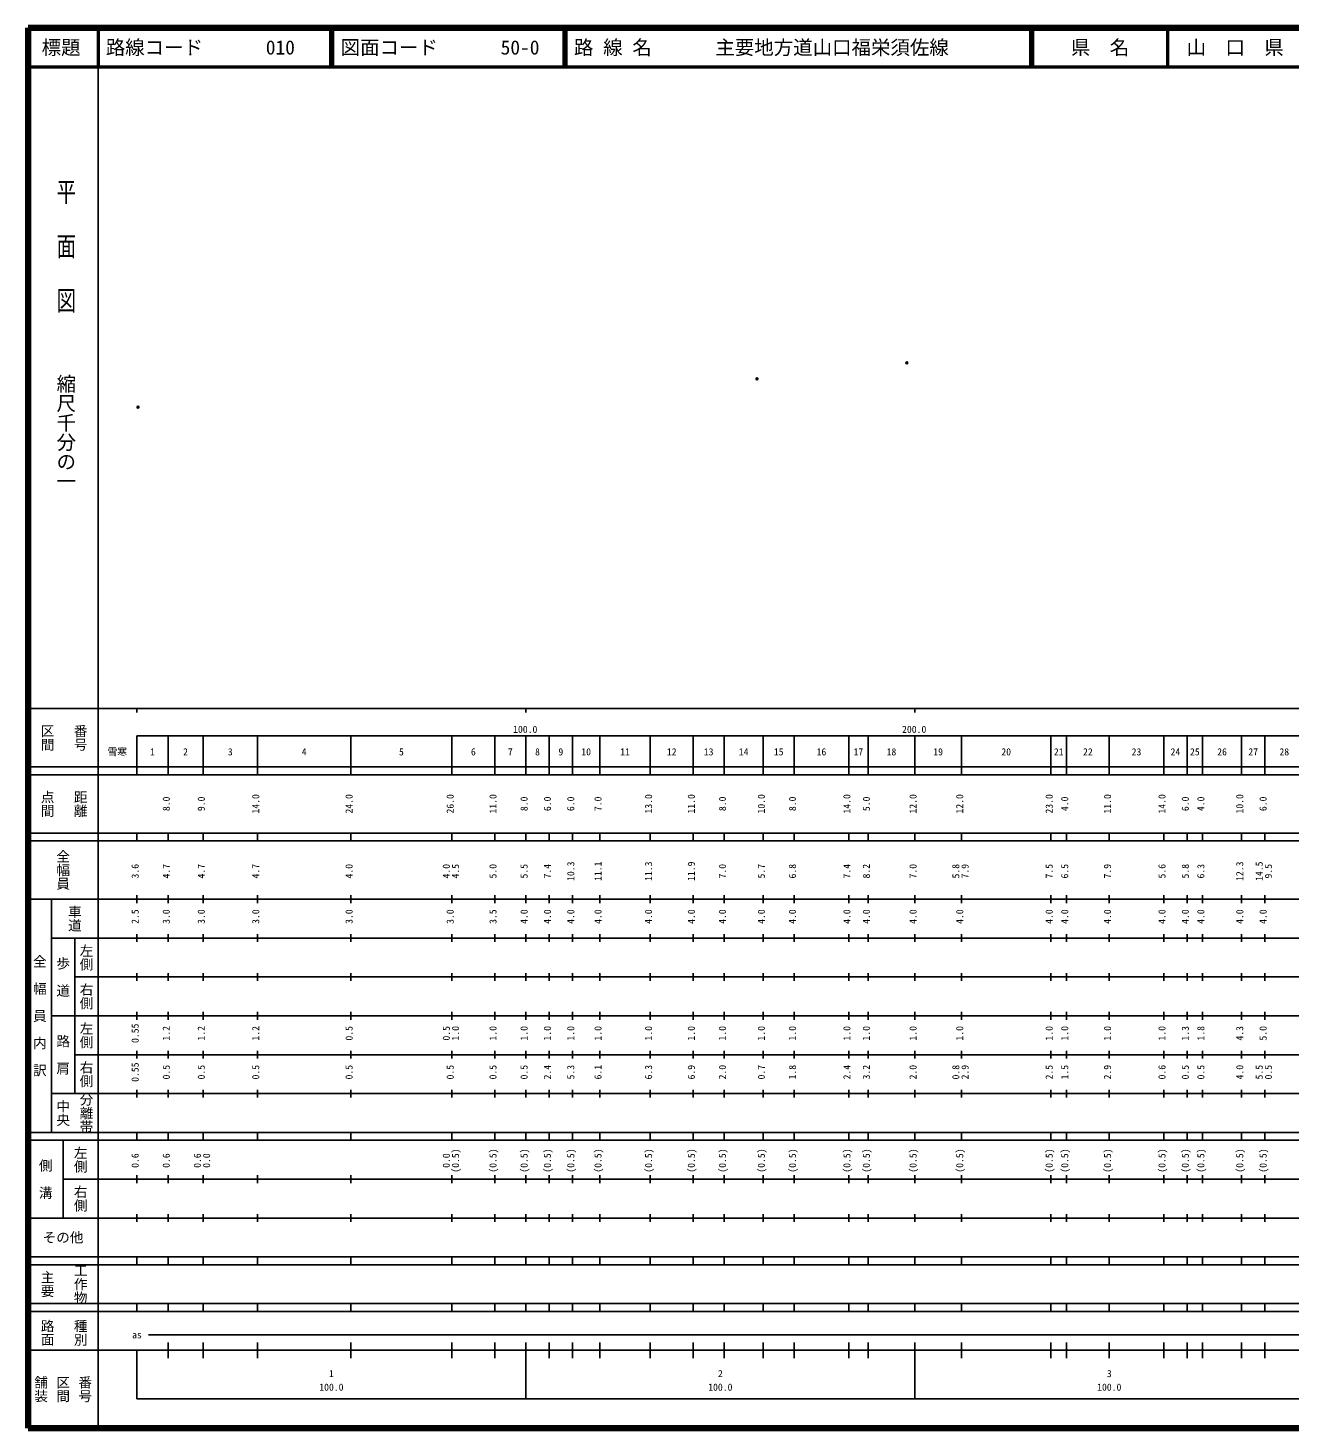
# Model space of a CAD drawing. Units: millimetres on the paper. Extents: x 40 to 680, y 20 to 380.
# Drawn here: x 40 to 364.5, y 20 to 380 of the extents above; entities that cross this region are included whole.
import ezdxf
from ezdxf.enums import TextEntityAlignment as Align

# ---------------------------------------------------------------- set-up
doc = ezdxf.new("R2010")
doc.units = ezdxf.units.MM
doc.header["$PDMODE"] = 32
doc.header["$PDSIZE"] = 0.5
doc.layers.add('M-OTRS', color=6, linetype='Continuous')
doc.layers.add('M-TTL-TXT', color=7, linetype='Continuous')
for name, color, linetype, lineweight in [('M-TTL', 2, 'Continuous', 140), ('M-TTL-BAND', 7, 'Continuous', 25), ('M-TTL-LINE', 7, 'Continuous', 50)]:
    doc.layers.add(name, color=color, linetype=linetype, lineweight=lineweight)
doc.styles.add('@ＭＳ ゴシック', font='')
doc.styles.add('ＭＳ ゴシック', font='')
doc.styles.get('@ＭＳ ゴシック').set_extended_font_data('@MS Gothic')
doc.styles.get('ＭＳ ゴシック').set_extended_font_data('MS Gothic')

msp = doc.modelspace()

# ---------------------------------------------------------------- linework, layer by layer
at = {"layer": 'M-OTRS'}
for p in [(265.986, 293.878), (227.426, 289.781), (68.276, 282.481)]:
    msp.add_point(p, dxfattribs=at)
at = {"layer": 'M-TTL'}
for p, q in [((40, 380), (40, 20)), ((680, 380), (40, 380)), ((40, 20), (680, 20))]:
    msp.add_line(p, q, dxfattribs=at)
at = {"layer": 'M-TTL-BAND'}
for p, q in [((58, 370), (58, 20)), ((40, 205), (579, 205)), ((68, 205), (68, 204)), ((168, 205), (168, 204)), ((268, 205), (268, 204)), ((68, 198), (579, 198)), ((68, 198), (68, 188)), ((76, 188), (76, 198)), ((85, 188), (85, 198)), ((99, 188), (99, 198)), ((123, 188), (123, 198)), ((149, 188), (149, 198)), ((160, 188), (160, 198)), ((168, 188), (168, 198)), ((174, 188), (174, 198)), ((180, 188), (180, 198)), ((187, 188), (187, 198)), ((200, 188), (200, 198)), ((211, 188), (211, 198)), ((219, 188), (219, 198)), ((229, 188), (229, 198)), ((237, 188), (237, 198)), ((251, 188), (251, 198)), ((256, 188), (256, 198)), ((268, 188), (268, 198)), ((280, 188), (280, 198)), ((303, 188), (303, 198)), ((307, 188), (307, 198)), ((318, 188), (318, 198)), ((332, 188), (332, 198)), ((338, 188), (338, 198)), ((342, 188), (342, 198)), ((352, 188), (352, 198)), ((358, 188), (358, 198)), ((40, 190), (579, 190)), ((40, 188), (579, 188)), ((40, 173), (579, 173)), ((68, 171), (68, 173)), ((76, 171), (76, 173)), ((85, 171), (85, 173)), ((99, 171), (99, 173)), ((123, 171), (123, 173)), ((149, 171), (149, 173)), ((160, 171), (160, 173)), ((168, 171), (168, 173)), ((174, 171), (174, 173)), ((180, 171), (180, 173)), ((187, 171), (187, 173)), ((200, 171), (200, 173)), ((211, 171), (211, 173)), ((219, 171), (219, 173)), ((229, 171), (229, 173)), ((237, 171), (237, 173)), ((251, 171), (251, 173)), ((256, 171), (256, 173)), ((268, 171), (268, 173)), ((280, 171), (280, 173)), ((303, 171), (303, 173)), ((307, 171), (307, 173)), ((318, 171), (318, 173)), ((332, 171), (332, 173)), ((338, 171), (338, 173)), ((342, 171), (342, 173)), ((352, 171), (352, 173)), ((358, 171), (358, 173)), ((40, 171), (579, 171)), ((40, 156), (579, 156)), ((46, 96), (46, 156)), ((68, 155), (68, 157)), ((76, 155), (76, 157)), ((85, 155), (85, 157)), ((99, 155), (99, 157)), ((123, 155), (123, 157)), ((149, 155), (149, 157)), ((160, 155), (160, 157)), ((168, 155), (168, 157)), ((174, 155), (174, 157)), ((180, 155), (180, 157)), ((187, 155), (187, 157)), ((200, 155), (200, 157)), ((211, 155), (211, 157)), ((219, 155), (219, 157)), ((229, 155), (229, 157)), ((237, 155), (237, 157)), ((251, 155), (251, 157)), ((256, 155), (256, 157)), ((268, 155), (268, 157)), ((280, 155), (280, 157)), ((303, 155), (303, 157)), ((307, 155), (307, 157)), ((318, 155), (318, 157)), ((332, 155), (332, 157)), ((338, 155), (338, 157)), ((342, 155), (342, 157)), ((352, 155), (352, 157)), ((358, 155), (358, 157)), ((46, 146), (579, 146)), ((52, 146), (52, 106)), ((68, 145), (68, 147)), ((76, 145), (76, 147)), ((85, 145), (85, 147)), ((99, 145), (99, 147)), ((123, 145), (123, 147)), ((149, 145), (149, 147)), ((160, 145), (160, 147)), ((168, 145), (168, 147)), ((174, 145), (174, 147)), ((180, 145), (180, 147)), ((187, 145), (187, 147)), ((200, 145), (200, 147)), ((211, 145), (211, 147)), ((219, 145), (219, 147)), ((229, 145), (229, 147)), ((237, 145), (237, 147)), ((251, 145), (251, 147)), ((256, 145), (256, 147)), ((268, 145), (268, 147)), ((280, 145), (280, 147)), ((303, 145), (303, 147)), ((307, 145), (307, 147)), ((318, 145), (318, 147)), ((332, 145), (332, 147)), ((338, 145), (338, 147)), ((342, 145), (342, 147)), ((352, 145), (352, 147)), ((358, 145), (358, 147)), ((68, 135), (68, 137)), ((76, 135), (76, 137)), ((85, 135), (85, 137)), ((99, 135), (99, 137)), ((123, 135), (123, 137)), ((149, 135), (149, 137)), ((160, 135), (160, 137)), ((168, 135), (168, 137)), ((174, 135), (174, 137)), ((180, 135), (180, 137)), ((187, 135), (187, 137)), ((200, 135), (200, 137)), ((211, 135), (211, 137)), ((219, 135), (219, 137)), ((229, 135), (229, 137)), ((237, 135), (237, 137)), ((251, 135), (251, 137)), ((256, 135), (256, 137)), ((268, 135), (268, 137)), ((280, 135), (280, 137)), ((303, 135), (303, 137)), ((307, 135), (307, 137)), ((318, 135), (318, 137)), ((332, 135), (332, 137)), ((338, 135), (338, 137)), ((342, 135), (342, 137)), ((352, 135), (352, 137)), ((358, 135), (358, 137)), ((52, 136), (579, 136)), ((46, 126), (579, 126)), ((68, 125), (68, 127)), ((76, 125), (76, 127)), ((85, 125), (85, 127)), ((99, 125), (99, 127)), ((123, 125), (123, 127)), ((149, 125), (149, 127)), ((160, 125), (160, 127)), ((168, 125), (168, 127)), ((174, 125), (174, 127)), ((180, 125), (180, 127)), ((187, 125), (187, 127)), ((200, 125), (200, 127)), ((211, 125), (211, 127)), ((219, 125), (219, 127)), ((229, 125), (229, 127)), ((237, 125), (237, 127)), ((251, 125), (251, 127)), ((256, 125), (256, 127)), ((268, 125), (268, 127)), ((280, 125), (280, 127)), ((303, 125), (303, 127)), ((307, 125), (307, 127)), ((318, 125), (318, 127)), ((332, 125), (332, 127)), ((338, 125), (338, 127)), ((342, 125), (342, 127)), ((352, 125), (352, 127)), ((358, 125), (358, 127)), ((52, 116), (579, 116)), ((68, 115), (68, 117)), ((76, 115), (76, 117)), ((85, 115), (85, 117)), ((99, 115), (99, 117)), ((123, 115), (123, 117)), ((149, 115), (149, 117)), ((160, 115), (160, 117)), ((168, 115), (168, 117)), ((174, 115), (174, 117)), ((180, 115), (180, 117)), ((187, 115), (187, 117)), ((200, 115), (200, 117)), ((211, 115), (211, 117)), ((219, 115), (219, 117)), ((229, 115), (229, 117)), ((237, 115), (237, 117)), ((251, 115), (251, 117)), ((256, 115), (256, 117)), ((268, 115), (268, 117)), ((280, 115), (280, 117)), ((303, 115), (303, 117)), ((307, 115), (307, 117)), ((318, 115), (318, 117)), ((332, 115), (332, 117)), ((338, 115), (338, 117)), ((342, 115), (342, 117)), ((352, 115), (352, 117)), ((358, 115), (358, 117)), ((46, 106), (579, 106)), ((68, 105), (68, 107)), ((76, 105), (76, 107)), ((85, 105), (85, 107)), ((99, 105), (99, 107)), ((123, 105), (123, 107)), ((149, 105), (149, 107)), ((160, 105), (160, 107)), ((168, 105), (168, 107)), ((174, 105), (174, 107)), ((180, 105), (180, 107)), ((187, 105), (187, 107)), ((200, 105), (200, 107)), ((211, 105), (211, 107)), ((219, 105), (219, 107)), ((229, 105), (229, 107)), ((237, 105), (237, 107)), ((251, 105), (251, 107)), ((256, 105), (256, 107)), ((268, 105), (268, 107)), ((280, 105), (280, 107)), ((303, 105), (303, 107)), ((307, 105), (307, 107)), ((318, 105), (318, 107)), ((332, 105), (332, 107)), ((338, 105), (338, 107)), ((342, 105), (342, 107)), ((352, 105), (352, 107)), ((358, 105), (358, 107)), ((40, 96), (579, 96)), ((40, 94), (579, 94)), ((49, 94), (49, 74)), ((68, 94), (68, 96)), ((76, 94), (76, 96)), ((85, 94), (85, 96)), ((99, 94), (99, 96)), ((123, 94), (123, 96)), ((149, 94), (149, 96)), ((160, 94), (160, 96)), ((168, 94), (168, 96)), ((174, 94), (174, 96)), ((180, 94), (180, 96)), ((187, 94), (187, 96)), ((200, 94), (200, 96)), ((211, 94), (211, 96)), ((219, 94), (219, 96)), ((229, 94), (229, 96)), ((237, 94), (237, 96)), ((251, 94), (251, 96)), ((256, 94), (256, 96)), ((268, 94), (268, 96)), ((280, 94), (280, 96)), ((303, 94), (303, 96)), ((307, 94), (307, 96)), ((318, 94), (318, 96)), ((332, 94), (332, 96)), ((338, 94), (338, 96)), ((342, 94), (342, 96)), ((352, 94), (352, 96)), ((358, 94), (358, 96)), ((49, 84), (579, 84)), ((68, 83), (68, 85)), ((76, 83), (76, 85)), ((85, 83), (85, 85)), ((99, 83), (99, 85)), ((123, 83), (123, 85)), ((149, 83), (149, 85)), ((160, 83), (160, 85)), ((168, 83), (168, 85)), ((174, 83), (174, 85)), ((180, 83), (180, 85)), ((187, 83), (187, 85)), ((200, 83), (200, 85)), ((211, 83), (211, 85)), ((219, 83), (219, 85)), ((229, 83), (229, 85)), ((237, 83), (237, 85)), ((251, 83), (251, 85)), ((256, 83), (256, 85)), ((268, 83), (268, 85)), ((280, 83), (280, 85)), ((303, 83), (303, 85)), ((307, 83), (307, 85)), ((318, 83), (318, 85)), ((332, 83), (332, 85)), ((338, 83), (338, 85)), ((342, 83), (342, 85)), ((352, 83), (352, 85)), ((358, 83), (358, 85)), ((40, 74), (579, 74)), ((68, 73), (68, 75)), ((76, 73), (76, 75)), ((85, 73), (85, 75)), ((99, 73), (99, 75)), ((123, 73), (123, 75)), ((149, 73), (149, 75)), ((160, 73), (160, 75)), ((168, 73), (168, 75)), ((174, 73), (174, 75)), ((180, 73), (180, 75)), ((187, 73), (187, 75)), ((200, 73), (200, 75)), ((211, 73), (211, 75)), ((219, 73), (219, 75)), ((229, 73), (229, 75)), ((237, 73), (237, 75)), ((251, 73), (251, 75)), ((256, 73), (256, 75)), ((268, 73), (268, 75)), ((280, 73), (280, 75)), ((303, 73), (303, 75)), ((307, 73), (307, 75)), ((318, 73), (318, 75)), ((332, 73), (332, 75)), ((338, 73), (338, 75)), ((342, 73), (342, 75)), ((352, 73), (352, 75)), ((358, 73), (358, 75)), ((40, 64), (579, 64)), ((40, 62), (579, 62)), ((68, 62), (68, 64)), ((76, 62), (76, 64)), ((85, 62), (85, 64)), ((99, 62), (99, 64)), ((123, 62), (123, 64)), ((149, 62), (149, 64)), ((160, 62), (160, 64)), ((168, 62), (168, 64)), ((174, 62), (174, 64)), ((180, 62), (180, 64)), ((187, 62), (187, 64)), ((200, 62), (200, 64)), ((211, 62), (211, 64)), ((219, 62), (219, 64)), ((229, 62), (229, 64)), ((237, 62), (237, 64)), ((251, 62), (251, 64)), ((256, 62), (256, 64)), ((268, 62), (268, 64)), ((280, 62), (280, 64)), ((303, 62), (303, 64)), ((307, 62), (307, 64)), ((318, 62), (318, 64)), ((332, 62), (332, 64)), ((338, 62), (338, 64)), ((342, 62), (342, 64)), ((352, 62), (352, 64)), ((358, 62), (358, 64)), ((40, 52), (579, 52)), ((68, 50), (68, 52)), ((76, 50), (76, 52)), ((85, 50), (85, 52)), ((99, 50), (99, 52)), ((123, 50), (123, 52)), ((149, 50), (149, 52)), ((160, 50), (160, 52)), ((168, 50), (168, 52)), ((174, 50), (174, 52)), ((180, 50), (180, 52)), ((187, 50), (187, 52)), ((200, 50), (200, 52)), ((211, 50), (211, 52)), ((219, 50), (219, 52)), ((229, 50), (229, 52)), ((237, 50), (237, 52)), ((251, 50), (251, 52)), ((256, 50), (256, 52)), ((268, 50), (268, 52)), ((280, 50), (280, 52)), ((303, 50), (303, 52)), ((307, 50), (307, 52)), ((318, 50), (318, 52)), ((332, 50), (332, 52)), ((338, 50), (338, 52)), ((342, 50), (342, 52)), ((352, 50), (352, 52)), ((358, 50), (358, 52)), ((40, 50), (579, 50)), ((71, 44), (555, 44)), ((40, 40), (579, 40)), ((68, 40), (68, 27.5)), ((76, 38), (76, 42)), ((85, 38), (85, 42)), ((99, 38), (99, 42)), ((123, 38), (123, 42)), ((149, 38), (149, 42)), ((160, 38), (160, 42)), ((168, 27.5), (168, 42)), ((174, 38), (174, 42)), ((180, 38), (180, 42)), ((187, 38), (187, 42)), ((200, 38), (200, 42)), ((211, 38), (211, 42)), ((219, 38), (219, 42)), ((229, 38), (229, 42)), ((237, 38), (237, 42)), ((251, 38), (251, 42)), ((256, 38), (256, 42)), ((268, 27.5), (268, 42)), ((280, 38), (280, 42)), ((303, 38), (303, 42)), ((307, 38), (307, 42)), ((318, 38), (318, 42)), ((332, 38), (332, 42)), ((338, 38), (338, 42)), ((342, 38), (342, 42)), ((352, 38), (352, 42)), ((358, 38), (358, 42)), ((68, 27.5), (579, 27.5))]:
    msp.add_line(p, q, dxfattribs=at)
at = {"layer": 'M-TTL-LINE'}
for p, q in [((58, 380), (58, 370)), ((117.75, 380), (117.75, 370)), ((118.25, 380), (118.25, 370)), ((177.75, 380), (177.75, 370)), ((178.25, 380), (178.25, 370)), ((297.75, 380), (297.75, 370)), ((298.25, 380), (298.25, 370)), ((333, 380), (333, 370)), ((40, 370), (680, 370))]:
    msp.add_line(p, q, dxfattribs=at)

# ---------------------------------------------------------------- texts
at = {"layer": 'M-TTL-BAND', "style": '@ＭＳ ゴシック', "width": 1.4}
msp.add_text('平  面  図', height=3.666, rotation=270, dxfattribs=at).set_placement((49.777, 306.475), align=Align.MIDDLE_RIGHT)
at = {"layer": 'M-TTL-BAND', "style": '@ＭＳ ゴシック'}
msp.add_text('縮尺千分の一', height=3.666, rotation=270, dxfattribs=at).set_placement((49.777, 261.03), align=Align.MIDDLE_RIGHT)
for s, p in [('区間', (45, 197.5)), ('番号', (53.5, 197.5)), ('点間', (45, 180.5)), ('距離', (53.5, 180.5)), ('全幅員', (49, 163.5)), ('車道', (52, 151)), ('左側', (55, 141)), ('全\u3000幅\u3000員\u3000内\u3000訳', (43, 126)), ('歩\u3000道', (49, 136)), ('右側', (55, 131)), ('左側', (55, 121)), ('路\u3000肩', (49, 116)), ('右側', (55, 111)), ('分離帯', (55, 101)), ('中央', (49, 101)), ('左側', (53.5, 89)), ('側\u3000溝', (44.5, 84)), ('右側', (53.5, 79)), ('工作物', (53.5, 57)), ('主要', (45, 57)), ('路面', (45, 44.5)), ('種別', (53.5, 44.5)), ('舗装', (43.333, 30)), ('区間', (49, 30)), ('番号', (54.667, 30))]:
    msp.add_text(s, height=2.566, rotation=270, dxfattribs=at).set_placement(p, align=Align.MIDDLE_CENTER)
at = {"layer": 'M-TTL-BAND', "style": 'ＭＳ ゴシック'}
for s, p in [('100.0', (167.844, 198.195)), ('200.0', (267.844, 198.195)), ('雪寒', (62.941, 192.405)), ('1', (72, 192.405)), ('2', (80.5, 192.405)), ('3', (92, 192.405)), ('4', (111, 192.405)), ('5', (136, 192.405)), ('6', (154.5, 192.405)), ('7', (164, 192.405)), ('8', (171, 192.405)), ('9', (177, 192.405)), ('10', (183.5, 192.405)), ('11', (193.5, 192.405)), ('12', (205.5, 192.405)), ('13', (215, 192.405)), ('14', (224, 192.405)), ('15', (233, 192.405)), ('16', (244, 192.405)), ('17', (253.5, 192.405)), ('18', (262, 192.405)), ('19', (274, 192.405)), ('20', (291.5, 192.405)), ('21', (305, 192.405)), ('22', (312.5, 192.405)), ('23', (325, 192.405)), ('24', (335, 192.405)), ('25', (340, 192.405)), ('26', (347, 192.405)), ('27', (355, 192.405)), ('28', (363, 192.405)), ('as', (68, 42.5)), ('1', (118, 32.523)), ('2', (218, 32.523)), ('3', (318, 32.523)), ('100.0', (118, 29.033)), ('100.0', (218, 29.033)), ('100.0', (318, 29.033))]:
    msp.add_text(s, height=1.833, dxfattribs=at).set_placement(p, align=Align.BOTTOM_CENTER)
for s, p in [('8.0', (77, 180.5)), ('9.0', (86, 180.5)), ('14.0', (100, 180.5)), ('24.0', (124, 180.5)), ('26.0', (150, 180.5)), ('11.0', (161, 180.5)), ('8.0', (169, 180.5)), ('6.0', (175, 180.5)), ('6.0', (181, 180.5)), ('7.0', (188, 180.5)), ('13.0', (201, 180.5)), ('11.0', (212, 180.5)), ('8.0', (220, 180.5)), ('10.0', (230, 180.5)), ('8.0', (238, 180.5)), ('14.0', (252, 180.5)), ('5.0', (257, 180.5)), ('12.0', (269, 180.5)), ('12.0', (281, 180.5)), ('23.0', (304, 180.5)), ('4.0', (308, 180.5)), ('11.0', (319, 180.5)), ('14.0', (333, 180.5)), ('6.0', (339, 180.5)), ('4.0', (343, 180.5)), ('10.0', (353, 180.5)), ('6.0', (359, 180.5)), ('3.6', (69, 163.174)), ('4.7', (77, 163.174)), ('4.7', (86, 163.174)), ('4.7', (100, 163.174)), ('4.0', (124, 163.174)), ('4.0', (149, 163.174)), ('4.5', (151.37, 163.174)), ('5.0', (161, 163.174)), ('5.5', (169, 163.174)), ('7.4', (175, 163.174)), ('10.3', (181, 163.174)), ('11.1', (188, 163.174)), ('11.3', (201, 163.174)), ('11.9', (212, 163.174)), ('7.0', (220, 163.174)), ('5.7', (230, 163.174)), ('6.8', (238, 163.174)), ('7.4', (252, 163.174)), ('8.2', (257, 163.174)), ('7.0', (269, 163.174)), ('5.8', (280, 163.174)), ('7.9', (282.37, 163.174)), ('7.5', (304, 163.174)), ('6.5', (308, 163.174)), ('7.9', (319, 163.174)), ('5.6', (333, 163.174)), ('5.8', (339, 163.174)), ('6.3', (343, 163.174)), ('12.3', (353, 163.174)), ('14.5', (358, 163.174)), ('9.5', (360.37, 163.174)), ('2.5', (69, 151.5)), ('3.0', (77, 151.5)), ('3.0', (86, 151.5)), ('3.0', (100, 151.5)), ('3.0', (124, 151.5)), ('3.0', (150, 151.5)), ('3.5', (161, 151.5)), ('4.0', (169, 151.5)), ('4.0', (175, 151.5)), ('4.0', (181, 151.5)), ('4.0', (188, 151.5)), ('4.0', (201, 151.5)), ('4.0', (212, 151.5)), ('4.0', (220, 151.5)), ('4.0', (230, 151.5)), ('4.0', (238, 151.5)), ('4.0', (252, 151.5)), ('4.0', (257, 151.5)), ('4.0', (269, 151.5)), ('4.0', (281, 151.5)), ('4.0', (304, 151.5)), ('4.0', (308, 151.5)), ('4.0', (319, 151.5)), ('4.0', (333, 151.5)), ('4.0', (339, 151.5)), ('4.0', (343, 151.5)), ('4.0', (353, 151.5)), ('4.0', (359, 151.5)), ('0.55', (69, 121.5)), ('1.2', (77, 121.5)), ('1.2', (86, 121.5)), ('1.2', (100, 121.5)), ('0.5', (124, 121.5)), ('0.5', (149, 121.5)), ('1.0', (151.37, 121.5)), ('1.0', (161, 121.5)), ('1.0', (169, 121.5)), ('1.0', (175, 121.5)), ('1.0', (181, 121.5)), ('1.0', (188, 121.5)), ('1.0', (201, 121.5)), ('1.0', (212, 121.5)), ('1.0', (220, 121.5)), ('1.0', (230, 121.5)), ('1.0', (238, 121.5)), ('1.0', (252, 121.5)), ('1.0', (257, 121.5)), ('1.0', (269, 121.5)), ('1.0', (281, 121.5)), ('1.0', (304, 121.5)), ('1.0', (308, 121.5)), ('1.0', (319, 121.5)), ('1.0', (333, 121.5)), ('1.3', (339, 121.5)), ('1.8', (343, 121.5)), ('4.3', (353, 121.5)), ('5.0', (359, 121.5)), ('0.55', (69, 111.5)), ('0.5', (77, 111.5)), ('0.5', (86, 111.5)), ('0.5', (100, 111.5)), ('0.5', (124, 111.5)), ('0.5', (150, 111.5)), ('0.5', (161, 111.5)), ('0.5', (169, 111.5)), ('2.4', (175, 111.5)), ('5.3', (181, 111.5)), ('6.1', (188, 111.5)), ('6.3', (201, 111.5)), ('6.9', (212, 111.5)), ('2.0', (220, 111.5)), ('0.7', (230, 111.5)), ('1.8', (238, 111.5)), ('2.4', (252, 111.5)), ('3.2', (257, 111.5)), ('2.0', (269, 111.5)), ('0.8', (280, 111.5)), ('2.9', (282.37, 111.5)), ('2.5', (304, 111.5)), ('1.5', (308, 111.5)), ('2.9', (319, 111.5)), ('0.6', (333, 111.5)), ('0.5', (339, 111.5)), ('0.5', (343, 111.5)), ('4.0', (353, 111.5)), ('5.5', (358, 111.5)), ('0.5', (360.37, 111.5)), ('0.6', (69, 88.764)), ('0.6', (77, 88.764)), ('0.6', (85, 88.764)), ('0.0', (87.37, 88.764)), ('0.0', (149, 88.764)), ('(0.5)', (151.37, 88.764)), ('(0.5)', (161, 88.764)), ('(0.5)', (169, 88.764)), ('(0.5)', (175, 88.764)), ('(0.5)', (181, 88.764)), ('(0.5)', (188, 88.764)), ('(0.5)', (201, 88.764)), ('(0.5)', (212, 88.764)), ('(0.5)', (220, 88.764)), ('(0.5)', (230, 88.764)), ('(0.5)', (238, 88.764)), ('(0.5)', (252, 88.764)), ('(0.5)', (257, 88.764)), ('(0.5)', (269, 88.764)), ('(0.5)', (281, 88.764)), ('(0.5)', (304, 88.764)), ('(0.5)', (308, 88.764)), ('(0.5)', (319, 88.764)), ('(0.5)', (333, 88.764)), ('(0.5)', (339, 88.764)), ('(0.5)', (343, 88.764)), ('(0.5)', (353, 88.764)), ('(0.5)', (359, 88.764))]:
    msp.add_text(s, height=1.833, rotation=90, dxfattribs=at).set_placement(p, align=Align.BOTTOM_CENTER)
msp.add_text('その他', height=2.566, dxfattribs=at).set_placement((49, 69), align=Align.MIDDLE_CENTER)
at = {"layer": 'M-TTL-TXT', "style": 'ＭＳ ゴシック'}
for s, p in [('標題', (48.5, 375)), ('県\u3000名', (315.625, 375)), ('山\u3000口\u3000県', (350.375, 375))]:
    msp.add_text(s, height=3.666, dxfattribs=at).set_placement(p, align=Align.MIDDLE_CENTER)
for s, p in [('路線コード', (60, 375)), ('010', (101.142, 375)), ('図面コード', (120.38, 375)), ('50-0', (161.521, 375)), ('路 線 名', (180.38, 375)), ('主要地方道山口福栄須佐線', (216.734, 375))]:
    msp.add_text(s, height=3.666, dxfattribs=at).set_placement(p, align=Align.MIDDLE_LEFT)

doc.saveas('drawing.dxf')
